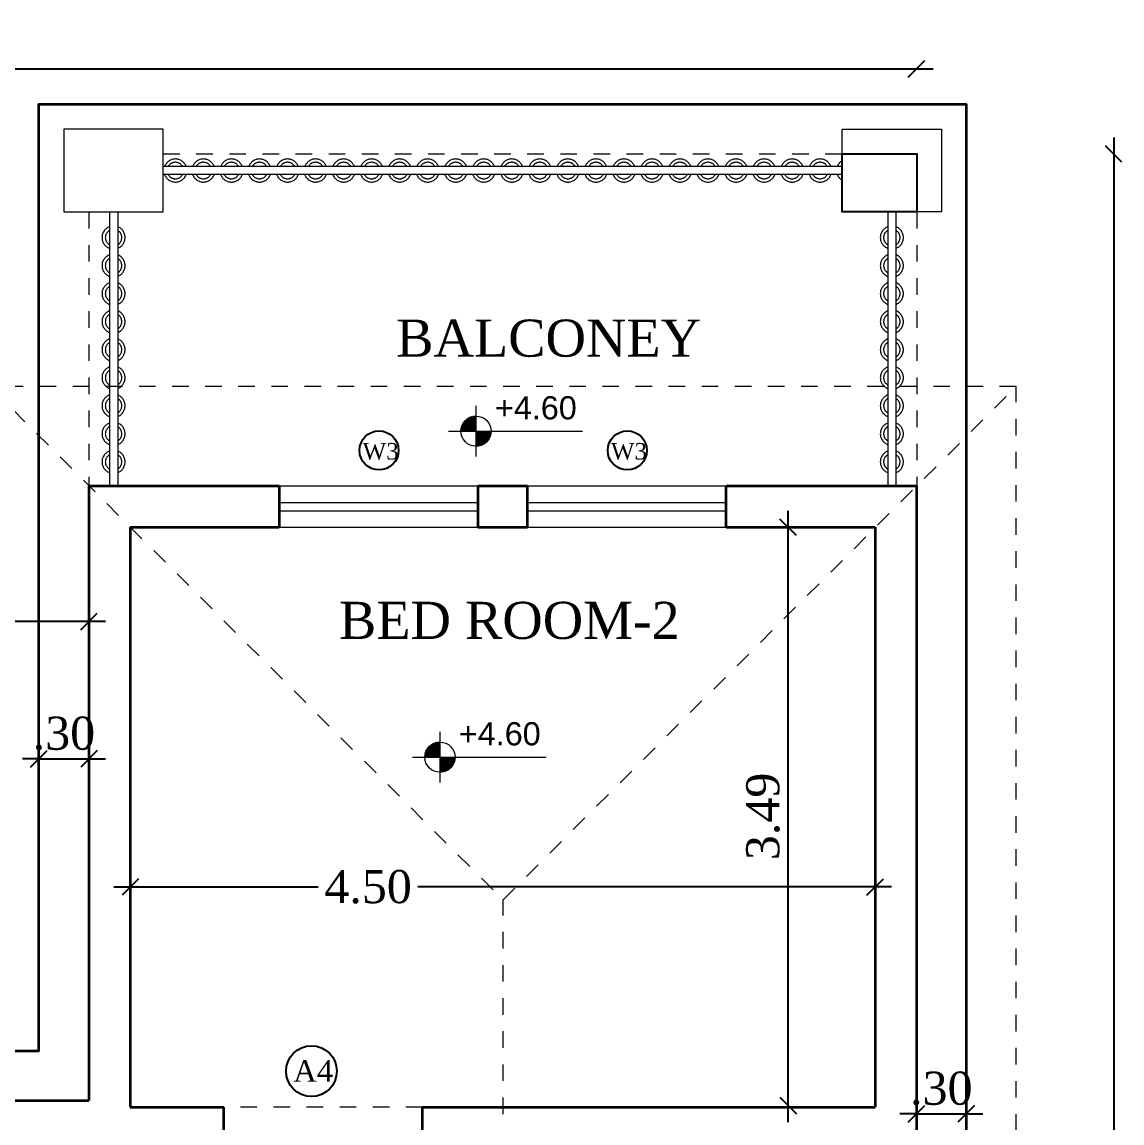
# Model space of a CAD drawing. Header units: metres. Extents: x 503482 to 1007323, y 2781056 to 5562345.
# Drawn here: x 503495.31 to 503501.96, y 2781140.77 to 2781147.42 of the extents above; entities that cross this region are included whole.
import ezdxf

# ---------------------------------------------------------------- set-up
doc = ezdxf.new("R2010")
doc.units = ezdxf.units.M
doc.header["$LTSCALE"] = 10
doc.header["$MEASUREMENT"] = 0
doc.header["$PDMODE"] = 3
doc.linetypes.add('HIDDEN', pattern=[0.375, 0.25, -0.125])
doc.layers.get('0').update_dxf_attribs({"linetype": 'CONTINUOUS'})
doc.layers.get('DEFPOINTS').update_dxf_attribs({"linetype": 'CONTINUOUS'})
for name, color, linetype, lineweight in [('01 wall', 4, 'CONTINUOUS', 35), ('01_WALLS', 7, 'CONTINUOUS', 25), ('H LINE', 1, 'HIDDEN', 5), ('TEXT', 254, 'CONTINUOUS', 13), ('WINDOW', 5, 'CONTINUOUS', 9)]:
    doc.layers.add(name, color=color, linetype=linetype, lineweight=lineweight)
doc.layers.add('12_TEXT', color=1, linetype='CONTINUOUS')
doc.styles.add('AREAL', font='times.ttf')
doc.styles.add('SANSSERIFBOLD', font='sanss___.ttf', dxfattribs={"height": 18})
doc.dimstyles.new('bdc-1-100-A', dxfattribs={"dimtxt": 0.2, "dimasz": 0.1, "dimexe": 0, "dimexo": 0, "dimgap": 0.05, "dimtad": 1, "dimzin": 7, "dimdsep": 46, "dimtxsty": 'AREAL', "dimblk": 'OBLIQUE', "dimcen": 0.001, "dimdle": 0.1, "dimse1": 1, "dimse2": 1, "dimclrd": 15, "dimclre": 8, "dimclrt": 3, "dimadec": 0, "dimazin": 0, "dimtfac": 1, "dimtix": 1, "dimtmove": 2, "dimatfit": 3, "dimldrblk": 'OBLIQUE', "dimfxl": 0.1, "dimtolj": 1, "dimtzin": 0, "dimlwe": 5, "dimarcsym": 0})

# ---------------------------------------------------------------- blocks, each defined once
blk = doc.blocks.new('_Oblique')
at = {"color": 0, "linetype": 'ByBlock', "lineweight": -2}
blk.add_line((-0.5, -0.5), (0.5, 0.5), dxfattribs=at)
blk = doc.blocks.new('*D912')
at = {"layer": '01_WALLS', "color": 15, "linetype": 'Continuous', "lineweight": -2, "ltscale": 0.04, "transparency": 16777216}
for p, q in [((503495.8667, 2781142.1988), (503497.1026, 2781142.1988)), ((503500.5667, 2781142.1988), (503497.7042, 2781142.1988))]:
    blk.add_line(p, q, dxfattribs=at)
at = {"layer": 'DEFPOINTS', "color": 0, "ltscale": 0.04, "transparency": 16777216}
for p in [(503500.4667, 2781142.1988), (503495.9667, 2781140.6346), (503500.4667, 2781140.6346)]:
    blk.add_point(p, dxfattribs=at)
at = {"layer": '01_WALLS', "color": 15, "lineweight": -2, "ltscale": 0.04, "transparency": 16777216, "xscale": 0.1, "yscale": 0.1, "zscale": 0.1, "rotation": 180}
blk.add_blockref('_Oblique', (503495.9667, 2781142.1988), dxfattribs=at)
at = {"layer": '01_WALLS', "color": 15, "lineweight": -2, "ltscale": 0.04, "transparency": 16777216, "xscale": 0.1, "yscale": 0.1, "zscale": 0.1}
blk.add_blockref('_Oblique', (503500.4667, 2781142.1988), dxfattribs=at)
at = {"layer": '01_WALLS', "color": 3, "lineweight": 5, "ltscale": 0.04, "transparency": 16777216, "insert": (503497.4034, 2781142.1988), "char_height": 0.2, "attachment_point": 5, "style": 'AREAL'}
blk.add_mtext('\\A1;4.50', dxfattribs=at)
blk = doc.blocks.new('*D915')
at = {"layer": '01_WALLS', "color": 15, "linetype": 'Continuous', "lineweight": -2, "ltscale": 0.04, "transparency": 16777216}
blk.add_line((503486.3167, 2781147.1403), (503500.8167, 2781147.1403), dxfattribs=at)
at = {"layer": 'DEFPOINTS', "color": 0, "ltscale": 0.04, "transparency": 16777216}
for p in [(503500.7167, 2781147.1403), (503486.4167, 2781143.0265), (503500.7167, 2781142.7265)]:
    blk.add_point(p, dxfattribs=at)
at = {"layer": '01_WALLS', "color": 15, "lineweight": -2, "ltscale": 0.04, "transparency": 16777216, "xscale": 0.1, "yscale": 0.1, "zscale": 0.1, "rotation": 180}
blk.add_blockref('_Oblique', (503486.4167, 2781147.1403), dxfattribs=at)
at = {"layer": '01_WALLS', "color": 15, "lineweight": -2, "ltscale": 0.04, "transparency": 16777216, "xscale": 0.1, "yscale": 0.1, "zscale": 0.1}
blk.add_blockref('_Oblique', (503500.7167, 2781147.1403), dxfattribs=at)
at = {"layer": '01_WALLS', "color": 3, "lineweight": 5, "ltscale": 0.04, "transparency": 16777216, "insert": (503493.5667, 2781147.2923), "char_height": 0.2, "attachment_point": 5, "style": 'AREAL'}
blk.add_mtext('\\A1;14.30', dxfattribs=at)
blk = doc.blocks.new('*D916')
at = {"layer": '01_WALLS', "color": 15, "linetype": 'Continuous', "lineweight": -2, "ltscale": 0.04, "transparency": 16777216}
blk.add_line((503501.9084, 2781146.7265), (503501.9084, 2781130.2265), dxfattribs=at)
at = {"layer": 'DEFPOINTS', "color": 0, "ltscale": 0.04, "transparency": 16777216}
for p in [(503500.7154, 2781146.6265), (503500.7167, 2781130.3265), (503501.9084, 2781130.3265)]:
    blk.add_point(p, dxfattribs=at)
at = {"layer": '01_WALLS', "color": 15, "lineweight": -2, "ltscale": 0.04, "transparency": 16777216, "xscale": 0.1, "yscale": 0.1, "zscale": 0.1}
for p, rotation in [((503501.9084, 2781146.6265), 90), ((503501.9084, 2781130.3265), 270)]:
    blk.add_blockref('_Oblique', p, dxfattribs=dict(at, rotation=rotation))
at = {"layer": '01_WALLS', "color": 3, "lineweight": 5, "ltscale": 0.04, "transparency": 16777216, "insert": (503501.7564, 2781138.4765), "char_height": 0.2, "attachment_point": 5, "rotation": 90, "style": 'AREAL'}
blk.add_mtext('\\A1;16.30', dxfattribs=at)
blk = doc.blocks.new('*D945')
at = {"layer": '01_WALLS', "color": 15, "linetype": 'Continuous', "lineweight": -2, "ltscale": 0.04, "transparency": 16777216}
blk.add_line((503499.9417, 2781140.7781), (503499.9417, 2781144.4715), dxfattribs=at)
at = {"layer": 'DEFPOINTS', "color": 0, "ltscale": 0.04, "transparency": 16777216}
for p in [(503499.9417, 2781144.3715), (503500.4667, 2781144.3715), (503500.28, 2781140.8781)]:
    blk.add_point(p, dxfattribs=at)
at = {"layer": '01_WALLS', "color": 15, "lineweight": -2, "ltscale": 0.04, "transparency": 16777216, "xscale": 0.1, "yscale": 0.1, "zscale": 0.1}
for p, rotation in [((503499.9417, 2781144.3715), 90), ((503499.9417, 2781140.8781), 270)]:
    blk.add_blockref('_Oblique', p, dxfattribs=dict(at, rotation=rotation))
at = {"layer": '01_WALLS', "color": 3, "lineweight": 5, "ltscale": 0.04, "transparency": 16777216, "insert": (503499.7897, 2781142.6248), "char_height": 0.2, "attachment_point": 5, "rotation": 90, "style": 'AREAL'}
blk.add_mtext('\\A1;3.49', dxfattribs=at)
blk = doc.blocks.new('TRTRT')
at = {"layer": '01_WALLS', "color": 6, "linetype": 'HIDDEN', "lineweight": 0, "ltscale": 0.04}
for p, q in [((503359.2097, 2781310.7559), (503362.3103, 2781307.6553)), ((503362.3103, 2781307.6553), (503365.411, 2781310.7559)), ((503362.3103, 2781298.3616), (503362.3103, 2781307.6553))]:
    blk.add_line(p, q, dxfattribs=at)
blk.add_lwpolyline([(503359.2097, 2781295.2609), (503365.411, 2781295.2609), (503365.411, 2781310.7559), (503359.2097, 2781310.7559)], close=True, dxfattribs=at)
blk = doc.blocks.new('*D946')
at = {"layer": '01_WALLS', "color": 15, "linetype": 'Continuous', "lineweight": -2, "ltscale": 0.04, "transparency": 16777216}
blk.add_line((503495.8167, 2781143.802), (503486.3167, 2781143.802), dxfattribs=at)
at = {"layer": 'DEFPOINTS', "color": 0, "ltscale": 0.04, "transparency": 16777216}
for p in [(503495.7167, 2781144.6015), (503486.4167, 2781143.802), (503486.4167, 2781141.675)]:
    blk.add_point(p, dxfattribs=at)
at = {"layer": '01_WALLS', "color": 15, "lineweight": -2, "ltscale": 0.04, "transparency": 16777216, "xscale": 0.1, "yscale": 0.1, "zscale": 0.1, "rotation": 180}
blk.add_blockref('_Oblique', (503486.4167, 2781143.802), dxfattribs=at)
at = {"layer": '01_WALLS', "color": 15, "lineweight": -2, "ltscale": 0.04, "transparency": 16777216, "xscale": 0.1, "yscale": 0.1, "zscale": 0.1}
blk.add_blockref('_Oblique', (503495.7167, 2781143.802), dxfattribs=at)
at = {"layer": '01_WALLS', "color": 3, "ltscale": 0.04, "transparency": 16777216, "insert": (503491.0667, 2781143.954), "char_height": 0.2, "attachment_point": 5, "style": 'AREAL'}
blk.add_mtext('\\A1;9.30', dxfattribs=at)
blk = doc.blocks.new('*D953')
at = {"layer": '01_WALLS', "color": 15, "linetype": 'Continuous', "lineweight": -2, "ltscale": 0.04, "transparency": 16777216}
for p, q in [((503495.4142, 2781142.9734), (503495.3142, 2781142.9734)), ((503495.4142, 2781142.9734), (503495.7167, 2781142.9734)), ((503495.7167, 2781142.9734), (503495.8167, 2781142.9734))]:
    blk.add_line(p, q, dxfattribs=at)
at = {"layer": 'DEFPOINTS', "color": 0, "ltscale": 0.04, "transparency": 16777216}
for p in [(503495.7167, 2781142.9734), (503495.4142, 2781142.644), (503495.7167, 2781142.644)]:
    blk.add_point(p, dxfattribs=at)
at = {"layer": '01_WALLS', "color": 15, "lineweight": -2, "ltscale": 0.04, "transparency": 16777216, "xscale": 0.1, "yscale": 0.1, "zscale": 0.1}
blk.add_blockref('_Oblique', (503495.4142, 2781142.9734), dxfattribs=at)
at = {"layer": '01_WALLS', "color": 15, "lineweight": -2, "ltscale": 0.04, "transparency": 16777216, "xscale": 0.1, "yscale": 0.1, "zscale": 0.1, "rotation": 180}
blk.add_blockref('_Oblique', (503495.7167, 2781142.9734), dxfattribs=at)
at = {"layer": '01_WALLS', "color": 3, "ltscale": 0.04, "transparency": 16777216, "insert": (503495.5654, 2781143.1255), "char_height": 0.2, "attachment_point": 5, "style": 'AREAL'}
blk.add_mtext('\\A1;.30', dxfattribs=at)
blk = doc.blocks.new('*D957')
at = {"layer": '01_WALLS', "color": 15, "linetype": 'Continuous', "lineweight": -2, "ltscale": 0.04, "transparency": 16777216}
for p, q in [((503500.7167, 2781140.829), (503500.6167, 2781140.829)), ((503500.7167, 2781140.829), (503501.0167, 2781140.829)), ((503501.0167, 2781140.829), (503501.1167, 2781140.829))]:
    blk.add_line(p, q, dxfattribs=at)
at = {"layer": 'DEFPOINTS', "color": 0, "ltscale": 0.04, "transparency": 16777216}
for p in [(503501.0167, 2781140.829), (503500.7167, 2781140.6243), (503501.0167, 2781140.6243)]:
    blk.add_point(p, dxfattribs=at)
at = {"layer": '01_WALLS', "color": 15, "lineweight": -2, "ltscale": 0.04, "transparency": 16777216, "xscale": 0.1, "yscale": 0.1, "zscale": 0.1}
blk.add_blockref('_Oblique', (503500.7167, 2781140.829), dxfattribs=at)
at = {"layer": '01_WALLS', "color": 15, "lineweight": -2, "ltscale": 0.04, "transparency": 16777216, "xscale": 0.1, "yscale": 0.1, "zscale": 0.1, "rotation": 180}
blk.add_blockref('_Oblique', (503501.0167, 2781140.829), dxfattribs=at)
at = {"layer": '01_WALLS', "color": 3, "ltscale": 0.04, "transparency": 16777216, "insert": (503500.8667, 2781140.9811), "char_height": 0.2, "attachment_point": 5, "style": 'AREAL'}
blk.add_mtext('\\A1;.30', dxfattribs=at)
blk = doc.blocks.new('UYUYTUTYUTYUTYU')
at = {"layer": '01_WALLS', "color": 3, "ltscale": 0.04}
for centre in [(503303.3031, 2780974.09), (503304.8031, 2780974.09)]:
    blk.add_circle(centre, 0.1181, dxfattribs=at)
at = {"layer": 'TEXT', "color": 6, "lineweight": 25, "style": 'AREAL'}
for p in [(503303.204, 2780974.035), (503304.704, 2780974.035)]:
    blk.add_text('W3', height=0.10007, dxfattribs=at).set_placement(p)
blk = doc.blocks.new('U87Y787Y68')
at = {"layer": '01_WALLS', "color": 141, "ltscale": 0.04}
blk.add_circle((503302.8949, 2780970.3403), 0.1533, dxfattribs=at)
at = {"layer": 'TEXT', "color": 20, "lineweight": 25, "style": 'AREAL'}
blk.add_text('A4', height=0.12991, dxfattribs=at).set_placement((503302.7853, 2780970.2765))

msp = doc.modelspace()

# ---------------------------------------------------------------- hatches: boundary and pattern name
at = {"linetype": 'Continuous', "lineweight": 5}
h = msp.add_hatch(dxfattribs=at)
h.set_pattern_fill('ANSI31', color=5, scale=0.0126, angle=720, style=0)
h.set_pattern_definition([(45, (503565.0962355, 2781666.7049627), (-0.0011136931804, 0.0011136931804), [])])
h.paths.add_polyline_path([(503498.0548, 2781145.0435, 0.412421), (503497.9641, 2781144.9522), (503498.0548, 2781144.9522)])
h.paths.add_polyline_path([(503498.1467, 2781144.9522), (503498.0548, 2781144.9522), (503498.0548, 2781144.8609, 0.416009)])
h = msp.add_hatch(dxfattribs=at)
h.set_pattern_fill('ANSI31', color=5, scale=0.0126, angle=720, style=0)
h.set_pattern_definition([(45, (503564.8780443, 2781664.7358047), (-0.0011136931804, 0.0011136931804), [])])
h.paths.add_polyline_path([(503497.8366, 2781143.0743, 0.412421), (503497.7459, 2781142.983), (503497.8366, 2781142.983)])
h.paths.add_polyline_path([(503497.9285, 2781142.983), (503497.8366, 2781142.983), (503497.8366, 2781142.8918, 0.416009)])

# ---------------------------------------------------------------- linework, layer by layer
at = {"color": 5, "linetype": 'Continuous', "lineweight": 5}
for p, q in [((503498.0548, 2781145.1055), (503498.0548, 2781144.7989)), ((503497.8892, 2781144.9522), (503498.6983, 2781144.9522)), ((503497.8366, 2781143.1364), (503497.8366, 2781142.8297)), ((503497.671, 2781142.983), (503498.4801, 2781142.983))]:
    msp.add_line(p, q, dxfattribs=at)
for centre in [(503498.0554, 2781144.9522), (503497.8372, 2781142.983)]:
    msp.add_circle(centre, 0.0913, dxfattribs=at)
at = {"layer": '01 wall'}
for p, q in [((503495.7167, 2781144.6215), (503495.7167, 2781140.9081)), ((503495.7167, 2781144.6215), (503496.8667, 2781144.6215)), ((503495.7875, 2781144.6215), (503496.8667, 2781144.6215)), ((503496.8667, 2781144.6215), (503496.8667, 2781144.3715)), ((503498.0667, 2781144.6215), (503498.0667, 2781144.3715)), ((503498.0667, 2781144.6215), (503498.3667, 2781144.6215)), ((503498.3667, 2781144.3715), (503498.3667, 2781144.6215)), ((503499.5667, 2781144.6215), (503500.7167, 2781144.6215)), ((503499.5667, 2781144.3715), (503499.5667, 2781144.6215)), ((503500.7167, 2781144.6215), (503500.7167, 2781140.0748)), ((503495.9667, 2781144.3715), (503495.9667, 2781141.3804)), ((503495.9667, 2781144.3715), (503496.8667, 2781144.3715)), ((503495.9667, 2781144.3715), (503495.9667, 2781140.8681)), ((503498.0667, 2781144.3715), (503498.3667, 2781144.3715)), ((503499.5667, 2781144.3715), (503500.4667, 2781144.3715)), ((503500.4667, 2781144.3715), (503500.4667, 2781140.8681)), ((503495.1667, 2781140.9081), (503495.7167, 2781140.9081)), ((503495.9667, 2781140.8681), (503496.5317, 2781140.8681)), ((503496.5317, 2781140.6681), (503496.5317, 2781140.8681)), ((503497.7317, 2781140.8681), (503500.4667, 2781140.8681)), ((503497.7317, 2781140.6681), (503497.7317, 2781140.8681))]:
    msp.add_line(p, q, dxfattribs=at)
at = {"layer": '01 wall', "color": 8}
msp.add_lwpolyline([(503486.1154, 2781128.8265), (503486.1154, 2781143.7265), (503492.5154, 2781143.7265), (503492.5154, 2781141.2081), (503495.4142, 2781141.2081), (503495.4142, 2781146.9265), (503501.0167, 2781146.9265), (503501.0167, 2781124.5265), (503494.2165, 2781124.5265), (503494.2165, 2781126.9197), (503486.1154, 2781126.9264)], close=True, dxfattribs=at)
at = {"layer": '01 wall', "lineweight": 13}
for points in [[(503496.1654, 2781146.2765), (503496.1654, 2781146.7765), (503495.5654, 2781146.7765), (503495.5654, 2781146.2765)], [(503500.2679, 2781146.2765), (503500.2679, 2781146.7765), (503500.8679, 2781146.7765), (503500.8679, 2781146.2765)]]:
    msp.add_lwpolyline(points, close=True, dxfattribs=at)
at = {"layer": '01_WALLS', "color": 2, "linetype": 'HIDDEN', "lineweight": 0, "ltscale": 0.04}
for p, q in [((503496.1654, 2781146.6265), (503500.2679, 2781146.6265)), ((503497.7317, 2781140.8681), (503496.5317, 2781140.8681))]:
    msp.add_line(p, q, dxfattribs=at)
at = {"layer": '01_WALLS', "color": 3, "ltscale": 0.04}
msp.add_lwpolyline([(503500.7179, 2781146.2765), (503500.2679, 2781146.2765), (503500.2679, 2781146.6265), (503500.7179, 2781146.6265)], close=True, dxfattribs=at)
at = {"layer": '01_WALLS', "color": 2, "linetype": 'HIDDEN', "lineweight": 0, "ltscale": 0.04}
for points in [[(503495.7154, 2781146.2765), (503495.7154, 2781144.6215)], [(503500.7179, 2781146.2765), (503500.7179, 2781144.6215)]]:
    msp.add_lwpolyline(points, dxfattribs=at)
at = {"layer": 'H LINE', "ltscale": 2}
for p, q in [((503500.2679, 2781146.5515), (503496.1654, 2781146.5515)), ((503500.2679, 2781146.5015), (503496.1654, 2781146.5015)), ((503495.8404, 2781146.2765), (503495.8404, 2781144.6215)), ((503495.8904, 2781146.2765), (503495.8904, 2781144.6215)), ((503500.5429, 2781146.2765), (503500.5429, 2781144.6215)), ((503500.5929, 2781146.2765), (503500.5929, 2781144.6215))]:
    msp.add_line(p, q, dxfattribs=at)
for centre, radius, start, end in [((503496.239, 2781146.5265), 0.0698, 21.00287, 158.99713), ((503496.239, 2781146.5265), 0.0498, 30.16529, 149.83471), ((503496.4084, 2781146.5265), 0.0698, 21.00287, 158.99713), ((503496.4084, 2781146.5265), 0.0498, 30.16529, 149.83471), ((503496.5777, 2781146.5265), 0.0698, 21.00287, 158.99713), ((503496.5777, 2781146.5265), 0.0498, 30.16529, 149.83471), ((503496.7471, 2781146.5265), 0.0698, 21.00287, 158.99713), ((503496.7471, 2781146.5265), 0.0498, 30.16529, 149.83471), ((503496.9165, 2781146.5265), 0.0698, 21.00287, 158.99713), ((503496.9165, 2781146.5265), 0.0498, 30.16529, 149.83471), ((503497.0858, 2781146.5265), 0.0698, 21.00287, 158.99713), ((503497.0858, 2781146.5265), 0.0498, 30.16529, 149.83471), ((503497.2552, 2781146.5265), 0.0698, 21.00287, 158.99713), ((503497.2552, 2781146.5265), 0.0498, 30.16529, 149.83471), ((503497.4246, 2781146.5265), 0.0698, 21.00287, 158.99713), ((503497.4246, 2781146.5265), 0.0498, 30.16529, 149.83471), ((503497.594, 2781146.5265), 0.0698, 21.00287, 158.99713), ((503497.594, 2781146.5265), 0.0498, 30.16529, 149.83471), ((503497.7633, 2781146.5265), 0.0698, 21.00287, 158.99713), ((503497.7633, 2781146.5265), 0.0498, 30.16529, 149.83471), ((503497.9327, 2781146.5265), 0.0698, 21.00287, 158.99713), ((503497.9327, 2781146.5265), 0.0498, 30.16529, 149.83471), ((503498.1021, 2781146.5265), 0.0698, 21.00287, 158.99713), ((503498.1021, 2781146.5265), 0.0498, 30.16529, 149.83471), ((503498.2715, 2781146.5265), 0.0698, 21.00287, 158.99713), ((503498.2715, 2781146.5265), 0.0498, 30.16529, 149.83471), ((503498.4408, 2781146.5265), 0.0698, 21.00287, 158.99713), ((503498.4408, 2781146.5265), 0.0498, 30.16529, 149.83471), ((503498.6102, 2781146.5265), 0.0698, 21.00287, 158.99713), ((503498.6102, 2781146.5265), 0.0498, 30.16529, 149.83471), ((503498.7796, 2781146.5265), 0.0698, 21.00287, 158.99713), ((503498.7796, 2781146.5265), 0.0498, 30.16529, 149.83471), ((503498.9489, 2781146.5265), 0.0698, 21.00287, 158.99713), ((503498.9489, 2781146.5265), 0.0498, 30.16529, 149.83471), ((503499.1183, 2781146.5265), 0.0698, 21.00287, 158.99713), ((503499.1183, 2781146.5265), 0.0498, 30.16529, 149.83471), ((503499.2877, 2781146.5265), 0.0698, 21.00287, 158.99713), ((503499.2877, 2781146.5265), 0.0498, 30.16529, 149.83471), ((503499.4571, 2781146.5265), 0.0698, 21.00287, 158.99713), ((503499.4571, 2781146.5265), 0.0498, 30.16529, 149.83471), ((503499.6264, 2781146.5265), 0.0698, 21.00287, 158.99713), ((503499.6264, 2781146.5265), 0.0498, 30.16529, 149.83471), ((503499.7958, 2781146.5265), 0.0698, 21.00287, 158.99713), ((503499.7958, 2781146.5265), 0.0498, 30.16529, 149.83471), ((503499.9652, 2781146.5265), 0.0698, 21.00287, 158.99713), ((503499.9652, 2781146.5265), 0.0498, 30.16529, 149.83471), ((503500.1345, 2781146.5265), 0.0698, 21.00287, 158.99713), ((503500.1345, 2781146.5265), 0.0498, 30.16529, 149.83471), ((503500.3039, 2781146.5265), 0.0698, 121.05916, 158.99713), ((503496.239, 2781146.5265), 0.0698, 201.00286, 338.99714), ((503496.239, 2781146.5265), 0.0498, 210.16529, 329.83471), ((503496.4084, 2781146.5265), 0.0698, 201.00286, 338.99714), ((503496.4084, 2781146.5265), 0.0498, 210.16529, 329.83471), ((503496.5777, 2781146.5265), 0.0698, 201.00286, 338.99714), ((503496.5777, 2781146.5265), 0.0498, 210.16529, 329.83471), ((503496.7471, 2781146.5265), 0.0698, 201.00286, 338.99714), ((503496.7471, 2781146.5265), 0.0498, 210.16529, 329.83471), ((503496.9165, 2781146.5265), 0.0698, 201.00286, 338.99714), ((503496.9165, 2781146.5265), 0.0498, 210.16529, 329.83471), ((503497.0858, 2781146.5265), 0.0698, 201.00286, 338.99714), ((503497.0858, 2781146.5265), 0.0498, 210.16529, 329.83471), ((503497.2552, 2781146.5265), 0.0698, 201.00286, 338.99714), ((503497.2552, 2781146.5265), 0.0498, 210.16529, 329.83471), ((503497.4246, 2781146.5265), 0.0698, 201.00286, 338.99714), ((503497.4246, 2781146.5265), 0.0498, 210.16529, 329.83471), ((503497.594, 2781146.5265), 0.0698, 201.00286, 338.99714), ((503497.594, 2781146.5265), 0.0498, 210.16529, 329.83471), ((503497.7633, 2781146.5265), 0.0698, 201.00286, 338.99714), ((503497.7633, 2781146.5265), 0.0498, 210.16529, 329.83471), ((503497.9327, 2781146.5265), 0.0698, 201.00286, 338.99714), ((503497.9327, 2781146.5265), 0.0498, 210.16529, 329.83471), ((503498.1021, 2781146.5265), 0.0698, 201.00286, 338.99714), ((503498.1021, 2781146.5265), 0.0498, 210.16529, 329.83471), ((503498.2715, 2781146.5265), 0.0698, 201.00286, 338.99714), ((503498.2715, 2781146.5265), 0.0498, 210.16529, 329.83471), ((503498.4408, 2781146.5265), 0.0698, 201.00286, 338.99714), ((503498.4408, 2781146.5265), 0.0498, 210.16529, 329.83471), ((503498.6102, 2781146.5265), 0.0698, 201.00286, 338.99714), ((503498.6102, 2781146.5265), 0.0498, 210.16529, 329.83471), ((503498.7796, 2781146.5265), 0.0698, 201.00286, 338.99714), ((503498.7796, 2781146.5265), 0.0498, 210.16529, 329.83471), ((503498.9489, 2781146.5265), 0.0698, 201.00286, 338.99714), ((503498.9489, 2781146.5265), 0.0498, 210.16529, 329.83471), ((503499.1183, 2781146.5265), 0.0698, 201.00286, 338.99714), ((503499.1183, 2781146.5265), 0.0498, 210.16529, 329.83471), ((503499.2877, 2781146.5265), 0.0698, 201.00286, 338.99714), ((503499.2877, 2781146.5265), 0.0498, 210.16529, 329.83471), ((503499.4571, 2781146.5265), 0.0698, 201.00286, 338.99714), ((503499.4571, 2781146.5265), 0.0498, 210.16529, 329.83471), ((503499.6264, 2781146.5265), 0.0698, 201.00286, 338.99714), ((503499.6264, 2781146.5265), 0.0498, 210.16529, 329.83471), ((503499.7958, 2781146.5265), 0.0698, 201.00286, 338.99714), ((503499.7958, 2781146.5265), 0.0498, 210.16529, 329.83471), ((503499.9652, 2781146.5265), 0.0698, 201.00286, 338.99714), ((503499.9652, 2781146.5265), 0.0498, 210.16529, 329.83471), ((503500.1345, 2781146.5265), 0.0698, 201.00286, 338.99714), ((503500.1345, 2781146.5265), 0.0498, 210.16529, 329.83471), ((503500.3039, 2781146.5265), 0.0698, 201.00286, 238.94084), ((503495.8654, 2781146.1217), 0.0698, 111.00287, 248.99713), ((503495.8654, 2781146.1217), 0.0498, 120.16529, 239.83471), ((503495.8654, 2781146.1217), 0.0698, 291.00286, 68.99714), ((503495.8654, 2781146.1217), 0.0498, 300.16529, 59.83471), ((503500.5679, 2781146.1217), 0.0698, 111.00286, 248.99714), ((503500.5679, 2781146.1217), 0.0498, 120.16529, 239.83471), ((503500.5679, 2781146.1217), 0.0698, 291.00287, 68.99713), ((503500.5679, 2781146.1217), 0.0498, 300.16529, 59.83471), ((503495.8654, 2781145.9523), 0.0698, 111.00287, 248.99713), ((503495.8654, 2781145.9523), 0.0698, 291.00286, 68.99714), ((503500.5679, 2781145.9523), 0.0698, 111.00286, 248.99714), ((503500.5679, 2781145.9523), 0.0698, 291.00287, 68.99713), ((503495.8654, 2781145.9523), 0.0498, 120.16529, 239.83471), ((503495.8654, 2781145.9523), 0.0498, 300.16529, 59.83471), ((503500.5679, 2781145.9523), 0.0498, 120.16529, 239.83471), ((503500.5679, 2781145.9523), 0.0498, 300.16529, 59.83471), ((503495.8654, 2781145.783), 0.0698, 111.00287, 248.99713), ((503495.8654, 2781145.783), 0.0498, 120.16529, 239.83471), ((503495.8654, 2781145.783), 0.0698, 291.00286, 68.99714), ((503495.8654, 2781145.783), 0.0498, 300.16529, 59.83471), ((503500.5679, 2781145.783), 0.0698, 111.00286, 248.99714), ((503500.5679, 2781145.783), 0.0498, 120.16529, 239.83471), ((503500.5679, 2781145.783), 0.0698, 291.00287, 68.99713), ((503500.5679, 2781145.783), 0.0498, 300.16529, 59.83471), ((503495.8654, 2781145.6136), 0.0698, 111.00287, 248.99713), ((503495.8654, 2781145.6136), 0.0698, 291.00286, 68.99714), ((503500.5679, 2781145.6136), 0.0698, 111.00286, 248.99714), ((503500.5679, 2781145.6136), 0.0698, 291.00287, 68.99713), ((503495.8654, 2781145.6136), 0.0498, 120.16529, 239.83471), ((503495.8654, 2781145.6136), 0.0498, 300.16529, 59.83471), ((503500.5679, 2781145.6136), 0.0498, 120.16529, 239.83471), ((503500.5679, 2781145.6136), 0.0498, 300.16529, 59.83471), ((503495.8654, 2781145.4442), 0.0698, 111.00287, 248.99713), ((503495.8654, 2781145.4442), 0.0498, 120.16529, 239.83471), ((503495.8654, 2781145.4442), 0.0698, 291.00286, 68.99714), ((503495.8654, 2781145.4442), 0.0498, 300.16529, 59.83471), ((503500.5679, 2781145.4442), 0.0698, 111.00286, 248.99714), ((503500.5679, 2781145.4442), 0.0498, 120.16529, 239.83471), ((503500.5679, 2781145.4442), 0.0698, 291.00287, 68.99713), ((503500.5679, 2781145.4442), 0.0498, 300.16529, 59.83471), ((503495.8654, 2781145.2748), 0.0698, 111.00287, 248.99713), ((503495.8654, 2781145.2748), 0.0498, 120.16529, 239.83471), ((503495.8654, 2781145.2748), 0.0698, 291.00286, 68.99714), ((503495.8654, 2781145.2748), 0.0498, 300.16529, 59.83471), ((503500.5679, 2781145.2748), 0.0698, 111.00286, 248.99714), ((503500.5679, 2781145.2748), 0.0498, 120.16529, 239.83471), ((503500.5679, 2781145.2748), 0.0698, 291.00287, 68.99713), ((503500.5679, 2781145.2748), 0.0498, 300.16529, 59.83471), ((503495.8654, 2781145.1055), 0.0698, 111.00287, 248.99713), ((503495.8654, 2781145.1055), 0.0498, 120.16529, 239.83471), ((503495.8654, 2781145.1055), 0.0698, 291.00286, 68.99714), ((503495.8654, 2781145.1055), 0.0498, 300.16529, 59.83471), ((503500.5679, 2781145.1055), 0.0698, 111.00286, 248.99714), ((503500.5679, 2781145.1055), 0.0498, 120.16529, 239.83471), ((503500.5679, 2781145.1055), 0.0698, 291.00287, 68.99713), ((503500.5679, 2781145.1055), 0.0498, 300.16529, 59.83471), ((503495.8654, 2781144.9361), 0.0698, 111.00287, 248.99713), ((503495.8654, 2781144.9361), 0.0498, 120.16529, 239.83471), ((503495.8654, 2781144.9361), 0.0698, 291.00286, 68.99714), ((503495.8654, 2781144.9361), 0.0498, 300.16529, 59.83471), ((503500.5679, 2781144.9361), 0.0698, 111.00286, 248.99714), ((503500.5679, 2781144.9361), 0.0498, 120.16529, 239.83471), ((503500.5679, 2781144.9361), 0.0698, 291.00287, 68.99713), ((503500.5679, 2781144.9361), 0.0498, 300.16529, 59.83471), ((503495.8654, 2781144.7667), 0.0698, 111.00287, 248.99713), ((503495.8654, 2781144.7667), 0.0498, 120.16529, 239.83471), ((503495.8654, 2781144.7667), 0.0698, 291.00286, 68.99714), ((503495.8654, 2781144.7667), 0.0498, 300.16529, 59.83471), ((503500.5679, 2781144.7667), 0.0698, 111.00286, 248.99714), ((503500.5679, 2781144.7667), 0.0498, 120.16529, 239.83471), ((503500.5679, 2781144.7667), 0.0698, 291.00287, 68.99713), ((503500.5679, 2781144.7667), 0.0498, 300.16529, 59.83471)]:
    msp.add_arc(centre, radius, start, end, dxfattribs=at)
at = {"layer": 'WINDOW'}
for p, q in [((503496.8667, 2781144.6215), (503498.0667, 2781144.6215)), ((503498.3667, 2781144.6215), (503499.5667, 2781144.6215)), ((503496.8667, 2781144.5215), (503498.0667, 2781144.5215)), ((503498.3667, 2781144.5215), (503499.5667, 2781144.5215)), ((503496.8667, 2781144.4715), (503498.0667, 2781144.4715)), ((503498.3667, 2781144.4715), (503499.5667, 2781144.4715)), ((503496.8667, 2781144.3715), (503498.0667, 2781144.3715)), ((503498.3667, 2781144.3715), (503499.5667, 2781144.3715))]:
    msp.add_line(p, q, dxfattribs=at)

# ---------------------------------------------------------------- block references
at = {"layer": '01_WALLS'}
msp.add_blockref('TRTRT', (135.9082, -165.5345), dxfattribs=at)
at = {"layer": '01_WALLS', "color": 3}
for name in ['UYUYTUTYUTYUTYU', 'U87Y787Y68']:
    msp.add_blockref(name, (194.1662, 170.7457), dxfattribs=at)

# ---------------------------------------------------------------- texts
at = {"layer": '12_TEXT', "color": 5, "lineweight": 5, "ltscale": 36, "style": 'SANSSERIFBOLD'}
for p in [(503498.1695, 2781145.0234), (503497.9514, 2781143.0542)]:
    msp.add_text('+4.60', height=0.14, dxfattribs=at).set_placement(p)
at = {"layer": 'TEXT', "color": 1, "lineweight": 25, "style": 'AREAL'}
for s, p in [('BALCONEY', (503497.5732, 2781145.4023)), ('BALCONEY', (503497.5732, 2781145.4023)), ('BED ROOM-2', (503497.2274, 2781143.6974))]:
    msp.add_text(s, height=0.224, dxfattribs=at).set_placement(p)

# ---------------------------------------------------------------- dimensions: what is measured, and where the dimension line sits
at = {"layer": '01_WALLS', "lineweight": 5, "ltscale": 0.04}
dim = msp.add_linear_dim(base=(503500.7167, 2781147.1403), p1=(503486.4167, 2781143.0265), p2=(503500.7167, 2781142.7265), dimstyle='bdc-1-100-A', override={"dimfxl": 0.125, "dimfxlon": 1, "dimarcsym": 1}, dxfattribs=at)
dim.commit()
dim.dimension.update_dxf_attribs({"geometry": '*D915', "text_midpoint": (503493.5667, 2781147.2923)})
for base, p1, p2, override, picture, middle in [((503501.9084, 2781130.3265), (503500.7154, 2781146.6265), (503500.7167, 2781130.3265), {"dimfxl": 0.125, "dimfxlon": 1, "dimarcsym": 1}, '*D916', (503501.7564, 2781138.4765)), ((503499.9417, 2781144.3715), (503500.28, 2781140.8781), (503500.4667, 2781144.3715), {"dimfxl": 0.05, "dimfxlon": 1, "dimarcsym": 1}, '*D945', (503499.7897, 2781142.6248))]:
    dim = msp.add_linear_dim(base=base, p1=p1, p2=p2, angle=90, dimstyle='bdc-1-100-A', override=override, dxfattribs=at)
    dim.commit()
    dim.dimension.update_dxf_attribs({"geometry": picture, "text_midpoint": middle})
at = {"layer": '01_WALLS', "color": 2, "ltscale": 0.04}
for base, p1, p2, picture, middle in [((503486.4167, 2781143.802), (503495.7167, 2781144.6015), (503486.4167, 2781141.675), '*D946', (503491.0667, 2781143.954)), ((503495.7167, 2781142.9734), (503495.4142, 2781142.644), (503495.7167, 2781142.644), '*D953', (503495.5654, 2781143.1255)), ((503501.0167, 2781140.829), (503500.7167, 2781140.6243), (503501.0167, 2781140.6243), '*D957', (503500.8667, 2781140.9811))]:
    dim = msp.add_linear_dim(base=base, p1=p1, p2=p2, dimstyle='bdc-1-100-A', override={"dimfxl": 0.05, "dimfxlon": 1, "dimarcsym": 1}, dxfattribs=at)
    dim.commit()
    dim.dimension.update_dxf_attribs({"geometry": picture, "text_midpoint": middle})
at = {"layer": '01_WALLS', "lineweight": 5, "ltscale": 0.04}
dim = msp.add_linear_dim(base=(503500.4667, 2781142.1988), p1=(503495.9667, 2781140.6346), p2=(503500.4667, 2781140.6346), dimstyle='bdc-1-100-A', override={"dimfxl": 0.125, "dimfxlon": 1, "dimarcsym": 1}, dxfattribs=at)
dim.commit()
dim.dimension.update_dxf_attribs({"geometry": '*D912', "text_midpoint": (503497.4034, 2781142.1988), "dimtype": 160})

doc.saveas('drawing.dxf')
